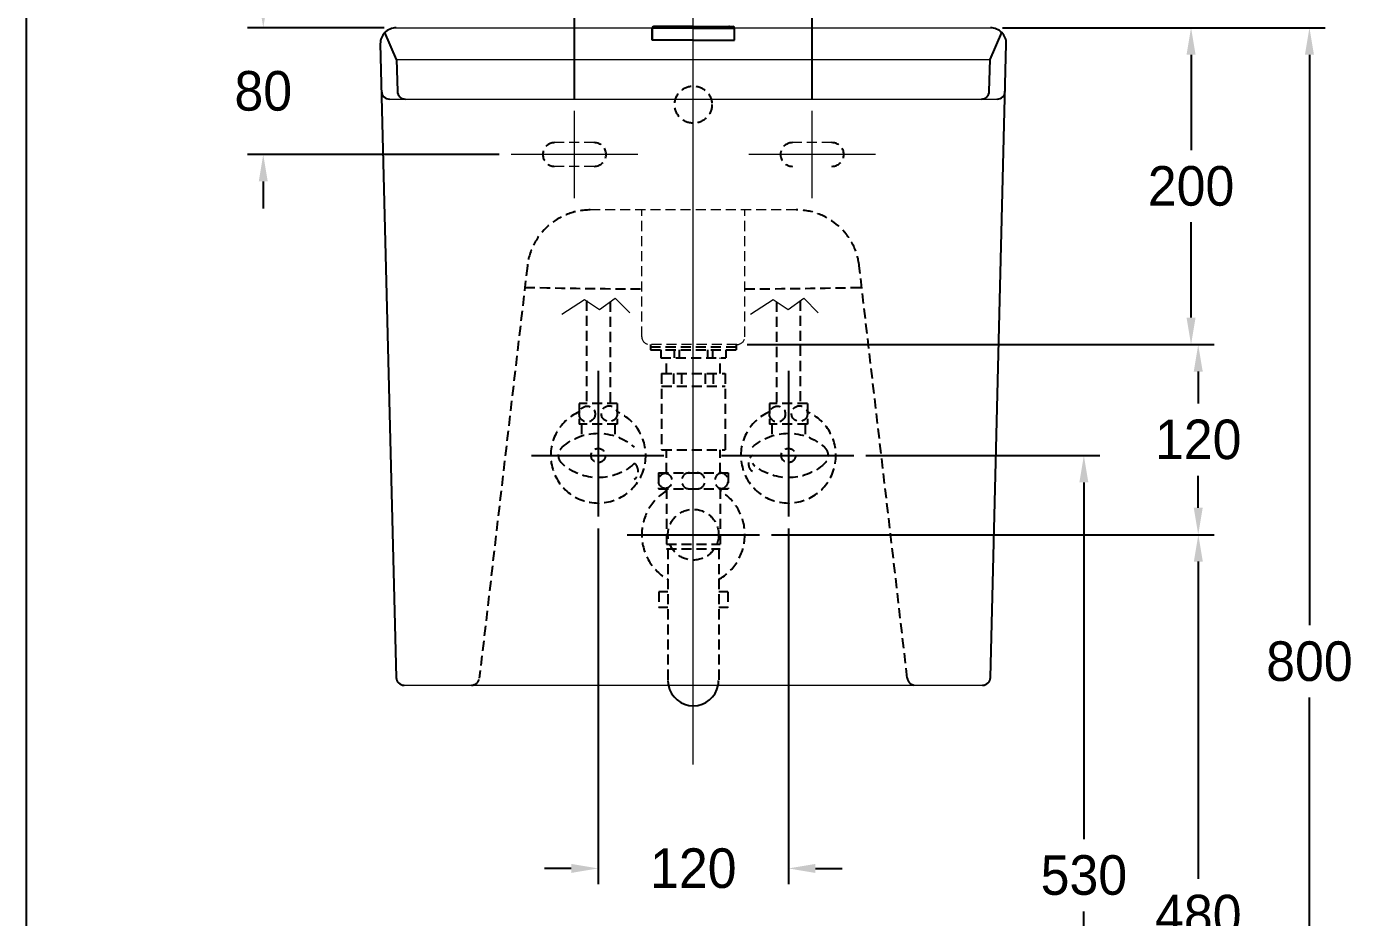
# Model space of a CAD drawing. Header units: millimetres. Extents: x 0 to 1800, y -67 to 2530.
# Drawn here: x 0 to 838, y 444 to 1007 of the extents above; entities that cross this region are included whole.
import ezdxf
from ezdxf.lldxf.tags import DXFTag

# ---------------------------------------------------------------- set-up
doc = ezdxf.new("R2010")
doc.units = ezdxf.units.MM
doc.linetypes.add('DASHED2', pattern=[9.525, 6.35, -3.175])
doc.layers.get('Defpoints').update_dxf_attribs({"color": 1})
for name, color, linetype in [('내부선 및 부속', 4, 'Continuous'), ('도각라인', 7, 'Continuous'), ('외형선', 3, 'Continuous'), ('점선', 6, 'DASHED2'), ('중심선', 1, 'DASHED')]:
    doc.layers.add(name, color=color, linetype=linetype)
doc.styles.add('____', font='')
doc.styles.get('____').set_extended_font_data('굴림')
tags = doc.linetypes.add('DASHDOT', pattern=[70, 31, -13, 13, -13]).pattern_tags.tags
tags[10:11] = [DXFTag(74, 4), DXFTag(75, 0), DXFTag(340, '0'), DXFTag(46, 0.0), DXFTag(50, 0.0), DXFTag(44, 0.0), DXFTag(45, 0.0)]
tags[8:9] = [DXFTag(74, 4), DXFTag(75, 0), DXFTag(340, '0'), DXFTag(46, 0.0), DXFTag(50, 0.0), DXFTag(44, 0.0), DXFTag(45, 0.0)]
tags[6:7] = [DXFTag(74, 4), DXFTag(75, 0), DXFTag(340, '0'), DXFTag(46, 0.0), DXFTag(50, 0.0), DXFTag(44, 0.0), DXFTag(45, 0.0)]
tags[4:5] = [DXFTag(74, 4), DXFTag(75, 0), DXFTag(340, '0'), DXFTag(46, 0.0), DXFTag(50, 0.0), DXFTag(44, 0.0), DXFTag(45, 0.0)]
tags = doc.linetypes.add('DASHED', pattern=[25.72, 12.86, -12.86]).pattern_tags.tags
tags[6:7] = [DXFTag(74, 4), DXFTag(75, 0), DXFTag(340, '0'), DXFTag(46, 0.0), DXFTag(50, 0.0), DXFTag(44, 0.0), DXFTag(45, 0.0)]
tags[4:5] = [DXFTag(74, 4), DXFTag(75, 0), DXFTag(340, '0'), DXFTag(46, 0.0), DXFTag(50, 0.0), DXFTag(44, 0.0), DXFTag(45, 0.0)]
doc.dimstyles.new('MSADIM', dxfattribs={"dimtxt": 33, "dimasz": 17, "dimexe": 10, "dimexo": 7.5, "dimgap": 10, "dimtad": 0, "dimtih": 1, "dimtoh": 1, "dimdec": 0, "dimzin": 1, "dimdsep": 46, "dimtxsty": '____', "dimcen": 11.25, "dimadec": 0, "dimazin": 0, "dimtfac": 1, "dimtdec": 0, "dimtix": 1, "dimtmove": 0, "dimatfit": 3, "dimfxl": 0, "dimtolj": 1, "dimtzin": 1, "dimarcsym": 0})

# ---------------------------------------------------------------- blocks, each defined once
blk = doc.blocks.new('*D7')
at = {"color": 0, "lineweight": -2}
for p, q in [((345.73, 960.84), (345.73, 1237.34)), ((495.73, 960.84), (495.73, 1237.34)), ((362.73, 1227.34), (384.8, 1227.34)), ((478.73, 1227.34), (456.66, 1227.34))]:
    blk.add_line(p, q, dxfattribs=at)
at = {"color": 0}
for points in [[(362.73, 1230.17), (362.73, 1224.51), (345.73, 1227.34)], [(478.73, 1230.17), (478.73, 1224.51), (495.73, 1227.34)]]:
    blk.add_solid(points, dxfattribs=at)
at = {"layer": 'Defpoints', "color": 0}
for p in [(345.73, 1227.34), (345.73, 953.34), (495.73, 953.34)]:
    blk.add_point(p, dxfattribs=at)
at = {"color": 0, "insert": (420.73, 1227.34), "char_height": 25, "attachment_point": 5, "style": '____'}
blk.add_mtext('\\A1;150', dxfattribs=at)
blk = doc.blocks.new('*D8')
at = {"color": 0, "lineweight": -2}
for p, q in [((149.37, 1022.84), (149.37, 1039.84)), ((225.73, 1005.84), (139.37, 1005.84)), ((298.23, 925.84), (139.37, 925.84)), ((149.37, 908.84), (149.37, 891.84))]:
    blk.add_line(p, q, dxfattribs=at)
at = {"color": 0}
for points in [[(146.54, 1022.84), (152.2, 1022.84), (149.37, 1005.84)], [(146.54, 908.84), (152.2, 908.84), (149.37, 925.84)]]:
    blk.add_solid(points, dxfattribs=at)
at = {"layer": 'Defpoints', "color": 0}
for p in [(149.37, 1005.84), (233.23, 1005.84), (305.73, 925.84)]:
    blk.add_point(p, dxfattribs=at)
at = {"color": 0, "insert": (149.37, 965.84), "char_height": 25, "attachment_point": 5, "style": '____'}
blk.add_mtext('\\A1;80', dxfattribs=at)
blk = doc.blocks.new('*D9')
at = {"color": 0, "lineweight": -2}
for p, q in [((616.98, 1005.84), (744.81, 1005.84)), ((734.81, 988.84), (734.81, 928.65)), ((734.81, 822.84), (734.81, 883.02)), ((454.74, 805.84), (744.81, 805.84))]:
    blk.add_line(p, q, dxfattribs=at)
at = {"color": 0}
for points in [[(731.97, 988.84), (737.64, 988.84), (734.81, 1005.84)], [(731.97, 822.84), (737.64, 822.84), (734.81, 805.84)]]:
    blk.add_solid(points, dxfattribs=at)
at = {"layer": 'Defpoints', "color": 0}
for p in [(609.48, 1005.84), (447.24, 805.84), (734.81, 805.84)]:
    blk.add_point(p, dxfattribs=at)
at = {"color": 0, "insert": (734.81, 905.84), "char_height": 25, "attachment_point": 5, "style": '____'}
blk.add_mtext('\\A1;200', dxfattribs=at)
blk = doc.blocks.new('*D10')
at = {"color": 0, "lineweight": -2}
for p, q in [((360.73, 689.83), (360.73, 465.17)), ((480.73, 689.83), (480.73, 465.17)), ((343.73, 475.17), (326.73, 475.17)), ((497.73, 475.17), (514.73, 475.17))]:
    blk.add_line(p, q, dxfattribs=at)
at = {"color": 0}
for points in [[(343.73, 478), (343.73, 472.33), (360.73, 475.17)], [(497.73, 478), (497.73, 472.33), (480.73, 475.17)]]:
    blk.add_solid(points, dxfattribs=at)
at = {"layer": 'Defpoints', "color": 0}
for p in [(360.73, 697.33), (480.73, 697.33), (480.73, 475.17)]:
    blk.add_point(p, dxfattribs=at)
at = {"color": 0, "insert": (420.73, 475.17), "char_height": 25, "attachment_point": 5, "style": '____'}
blk.add_mtext('\\A1;120', dxfattribs=at)
blk = doc.blocks.new('*D14')
at = {"color": 0, "lineweight": -2}
for p, q in [((615.73, 1005.84), (819.51, 1005.84)), ((809.51, 988.84), (809.51, 628.65)), ((809.51, 222.84), (809.51, 583.02)), ((645.69, 205.84), (819.51, 205.84))]:
    blk.add_line(p, q, dxfattribs=at)
at = {"color": 0}
for points in [[(806.68, 988.84), (812.34, 988.84), (809.51, 1005.84)], [(806.68, 222.84), (812.34, 222.84), (809.51, 205.84)]]:
    blk.add_solid(points, dxfattribs=at)
at = {"layer": 'Defpoints', "color": 0}
for p in [(608.23, 1005.84), (809.51, 1005.84), (638.19, 205.84)]:
    blk.add_point(p, dxfattribs=at)
at = {"color": 0, "insert": (809.51, 605.84), "char_height": 25, "attachment_point": 5, "style": '____'}
blk.add_mtext('\\A1;800', dxfattribs=at)
blk = doc.blocks.new('*D11')
at = {"color": 0, "lineweight": -2}
for p, q in [((454.7, 805.84), (749.33, 805.84)), ((739.33, 788.84), (739.33, 768.69)), ((739.33, 702.84), (739.33, 722.99)), ((469.98, 685.84), (749.33, 685.84))]:
    blk.add_line(p, q, dxfattribs=at)
at = {"color": 0}
for points in [[(736.5, 788.84), (742.17, 788.84), (739.33, 805.84)], [(736.5, 702.84), (742.17, 702.84), (739.33, 685.84)]]:
    blk.add_solid(points, dxfattribs=at)
at = {"layer": 'Defpoints', "color": 0}
for p in [(447.2, 805.84), (462.48, 685.84), (739.33, 685.84)]:
    blk.add_point(p, dxfattribs=at)
at = {"color": 0, "insert": (739.33, 745.84), "char_height": 25, "attachment_point": 5, "style": '____'}
blk.add_mtext('\\A1;120', dxfattribs=at)
blk = doc.blocks.new('*D12')
at = {"color": 0, "lineweight": -2}
for p, q in [((469.98, 685.84), (749.39, 685.84)), ((739.39, 668.84), (739.39, 468.67)), ((739.39, 222.84), (739.39, 423)), ((616.35, 205.84), (749.39, 205.84))]:
    blk.add_line(p, q, dxfattribs=at)
at = {"color": 0}
for points in [[(736.56, 668.84), (742.23, 668.84), (739.39, 685.84)], [(736.56, 222.84), (742.23, 222.84), (739.39, 205.84)]]:
    blk.add_solid(points, dxfattribs=at)
at = {"layer": 'Defpoints', "color": 0}
for p in [(462.48, 685.84), (608.85, 205.84), (739.39, 205.84)]:
    blk.add_point(p, dxfattribs=at)
at = {"color": 0, "insert": (739.39, 445.84), "char_height": 25, "attachment_point": 5, "style": '____'}
blk.add_mtext('\\A1;480', dxfattribs=at)
blk = doc.blocks.new('*D13')
at = {"color": 0, "lineweight": -2}
for p, q in [((529.6, 735.84), (677.18, 735.84)), ((667.18, 718.84), (667.18, 493.65)), ((667.18, 222.84), (667.18, 448.02)), ((540.52, 205.84), (677.18, 205.84))]:
    blk.add_line(p, q, dxfattribs=at)
at = {"color": 0}
for points in [[(664.35, 718.84), (670.01, 718.84), (667.18, 735.84)], [(664.35, 222.84), (670.01, 222.84), (667.18, 205.84)]]:
    blk.add_solid(points, dxfattribs=at)
at = {"layer": 'Defpoints', "color": 0}
for p in [(522.1, 735.84), (533.02, 205.84), (667.18, 205.84)]:
    blk.add_point(p, dxfattribs=at)
at = {"color": 0, "insert": (667.18, 470.84), "char_height": 25, "attachment_point": 5, "style": '____'}
blk.add_mtext('\\A1;530', dxfattribs=at)

msp = doc.modelspace()

# ---------------------------------------------------------------- linework, layer by layer
at = {"layer": '내부선 및 부속', "linetype": 'Continuous'}
msp.add_line((394.73, 998.07), (394.73, 1005.57), dxfattribs=at)
at = {"layer": '내부선 및 부속', "extrusion": (-1, -2.22045e-16, 6.12323e-17)}
for p, q in [((394.73, 1005.57), (394.73, 998.07)), ((420.73, 1005.57), (394.73, 1005.57)), ((420.73, 1006.57), (395.73, 1006.57)), ((420.73, 1006.57), (420.73, 1005.57)), ((420.73, 1006.57), (445.73, 1006.57)), ((420.73, 1005.57), (446.73, 1005.57)), ((446.73, 998.07), (446.73, 1005.57)), ((420.73, 998.07), (394.73, 998.07)), ((420.73, 998.07), (446.73, 998.07))]:
    msp.add_line(p, q, dxfattribs=at)
at = {"layer": '내부선 및 부속'}
for p, q in [((233.48, 985.84), (226.07, 1002.82)), ((607.98, 985.84), (615.39, 1002.82)), ((233.48, 985.84), (233.98, 965.71)), ((607.48, 965.71), (607.98, 985.84))]:
    msp.add_line(p, q, dxfattribs=at)
at = {"layer": '내부선 및 부속', "lineweight": 18}
for p, q in [((233.48, 985.84), (607.98, 985.84)), ((228.98, 960.84), (612.48, 960.84))]:
    msp.add_line(p, q, dxfattribs=at)
at = {"layer": '내부선 및 부속', "linetype": 'Continuous'}
for centre, radius, start, end in [((395.73, 1005.57), 1, 90, 180), ((420.73, 593.84), 16, 190.80704, 349.19296)]:
    msp.add_arc(centre, radius, start, end, dxfattribs=at)
at = {"layer": '내부선 및 부속'}
for centre, radius, start, end in [((395.73, 1005.57), 1, 90, 180), ((445.73, 1005.57), 1, 0, 90), ((228.98, 965.84), 5, 181.43232, 270), ((238.98, 965.84), 5, 181.43232, 270), ((602.48, 965.84), 5, 270, 358.56768), ((612.48, 965.84), 5, 270, 358.56768)]:
    msp.add_arc(centre, radius, start, end, dxfattribs=at)
at = {"layer": '내부선 및 부속', "extrusion": (-6.12323e-17, -1.35963e-32, -1)}
for centre, start, end in [((-397.98, 1007.57), 255.52124, 270), ((-443.48, 1007.57), 270, 284.47876)]:
    msp.add_arc(centre, 1, start, end, dxfattribs=at)
at = {"layer": '도각라인'}
msp.add_line((0, 0), (0, 2530), dxfattribs=at)
at = {"layer": '외형선', "lineweight": 18}
for p, q in [((233.23, 1005.84), (394.76, 1005.84)), ((446.69, 1005.84), (608.23, 1005.84)), ((238.23, 590.84), (603.23, 590.84))]:
    msp.add_line(p, q, dxfattribs=at)
at = {"layer": '외형선'}
for p, q in [((223.23, 995.59), (233.23, 595.71)), ((608.23, 595.71), (618.23, 995.59))]:
    msp.add_line(p, q, dxfattribs=at)
for centre, radius, start, end in [((233.23, 995.84), 10, 90, 181.43232), ((608.23, 995.84), 10, 358.56768, 90), ((238.23, 595.84), 5, 181.43232, 270), ((603.23, 595.84), 5, 270, 358.56768)]:
    msp.add_arc(centre, radius, start, end, dxfattribs=at)
at = {"layer": '점선', "lineweight": 18}
for p, q in [((358.23, 933.34), (333.23, 933.34)), ((508.23, 933.34), (483.23, 933.34)), ((358.23, 918.34), (333.23, 918.34)), ((485.73, 890.84), (355.73, 890.84)), ((388.23, 810.84), (388.23, 890.84)), ((453.23, 810.84), (453.23, 890.84)), ((448.23, 805.84), (393.23, 805.84))]:
    msp.add_line(p, q, dxfattribs=at)
at = {"layer": '점선'}
for p, q in [((316, 855.46), (285.69, 595.26)), ((555.76, 595.26), (525.46, 855.46)), ((353.23, 833.58), (353.23, 768.59)), ((368.23, 832.86), (368.23, 768.59)), ((473.23, 832.91), (473.23, 768.59)), ((488.23, 833.59), (488.23, 768.59)), ((393.73, 805.84), (393.73, 802.5)), ((393.73, 804.5), (447.73, 804.5)), ((447.73, 805.84), (447.73, 802.5)), ((393.73, 802.5), (447.73, 802.5)), ((400.23, 802.5), (400.23, 797.5)), ((400.23, 797.5), (441.23, 797.5)), ((403.73, 787.5), (403.73, 797.5)), ((408.73, 802.5), (408.73, 797.5)), ((411.73, 802.5), (411.73, 797.5)), ((429.73, 802.5), (429.73, 797.5)), ((432.73, 802.5), (432.73, 797.5)), ((437.73, 787.5), (437.73, 797.5)), ((441.23, 802.5), (441.23, 797.5)), ((400.73, 787.5), (400.73, 739.5)), ((400.73, 787.5), (440.73, 787.5)), ((400.73, 779.5), (440.73, 779.5)), ((408.23, 787.5), (408.23, 779.5)), ((413.23, 787.5), (413.23, 779.5)), ((428.23, 787.5), (428.23, 779.5)), ((433.23, 787.5), (433.23, 779.5)), ((440.73, 787.5), (440.73, 742.75)), ((348.73, 768.59), (348.73, 755.59)), ((372.73, 768.59), (348.73, 768.59)), ((372.73, 768.59), (372.73, 755.59)), ((468.73, 768.59), (468.73, 755.59)), ((492.73, 768.59), (468.73, 768.59)), ((492.73, 768.59), (492.73, 755.59)), ((372.73, 755.59), (348.73, 755.59)), ((350.23, 755.59), (350.23, 748.16)), ((371.23, 755.59), (371.23, 748.16)), ((492.73, 755.59), (468.73, 755.59)), ((470.23, 755.59), (470.23, 748.16)), ((491.23, 755.59), (491.23, 748.16)), ((400.73, 739.5), (440.73, 739.5)), ((403.73, 724.84), (403.73, 739.5)), ((437.73, 724.84), (437.73, 739.5)), ((440.73, 742.75), (440.73, 739.5)), ((398.73, 724.84), (442.73, 724.84)), ((398.73, 724.84), (398.73, 714.84)), ((442.73, 724.84), (442.73, 714.84)), ((398.73, 714.84), (442.73, 714.84)), ((403.73, 714.84), (403.73, 676.84)), ((437.73, 714.84), (437.73, 676.84)), ((403.73, 679.84), (437.73, 679.84)), ((403.73, 676.84), (437.73, 676.84)), ((404.73, 676.84), (404.73, 593.84)), ((436.73, 676.84), (436.73, 593.84)), ((398.98, 649.84), (398.98, 639.84)), ((404.73, 649.84), (398.98, 649.84)), ((442.48, 649.84), (436.73, 649.84)), ((442.48, 649.84), (442.48, 639.84)), ((404.73, 639.84), (398.98, 639.84)), ((442.48, 639.84), (436.73, 639.84))]:
    msp.add_line(p, q, dxfattribs=at)
at = {"layer": '점선', "flags": 128}
for points in [[(338, 741, -0.388889), (383.46, 741)], [(458, 741, -0.388889), (503.46, 741)], [(338, 730.68, -0.44), (338, 741)], [(503.46, 741, -0.44), (503.46, 730.68)], [(383.46, 730.68, -0.388889), (338, 730.68)], [(383.46, 731, -0.44), (383.46, 720.68)], [(458, 725.68, -0.44), (458, 736)], [(503.46, 730.68, -0.388889), (458, 730.68)], [(402.98, 714.89, -0.859727), (402.98, 724.78)], [(402.98, 724.78, -0.859727), (402.98, 714.89)]]:
    msp.add_lwpolyline(points, format="xyb", dxfattribs=at)
at = {"layer": '점선'}
for centre, radius in [((420.73, 957.34), 11.75), ((353.78, 761.99), 5), ((367.71, 762.24), 5), ((473.78, 761.99), 5), ((487.71, 762.24), 5), ((360.73, 735.84), 4.5), ((480.73, 735.84), 4.5), ((420.73, 685.84), 16)]:
    msp.add_circle(centre, radius, dxfattribs=at)
for centre, radius, start, end in [((333.23, 925.84), 7.5, 90, 270), ((358.23, 925.84), 7.5, 270, 90), ((483.23, 925.84), 7.5, 90, 270), ((508.23, 925.84), 7.5, 270, 90), ((355.73, 850.84), 40, 90, 173.35757), ((485.73, 850.84), 40, 6.64243, 90), ((420.73, 5840.84), 5000, 268.78176, 269.62757), ((420.73, 5840.84), 5000, 270.37243, 271.21824), ((360.73, 735.84), 30, 113.57818, 66.42182), ((480.73, 735.84), 30, 113.57818, 66.42182), ((418.23, 719.84), 5, 90, 270), ((423.23, 719.84), 5, 270, 90), ((439.23, 719.84), 5, 98.62693, 261.37307), ((437.73, 719.84), 5, 278.62693, 81.37307), ((420.73, 685.84), 32.5, 121.53887, 240.50763), ((420.73, 685.84), 32.5, 299.49237, 58.46113), ((280.73, 595.84), 5, 270, 353.35757), ((560.73, 595.84), 5, 186.64243, 270)]:
    msp.add_arc(centre, radius, start, end, dxfattribs=at)
at = {"layer": '점선', "lineweight": 18}
for centre, start, end in [((393.23, 810.84), 180, 270), ((448.23, 810.84), 270, 0)]:
    msp.add_arc(centre, 5, start, end, dxfattribs=at)
at = {"layer": '점선', "linetype": 'Continuous'}
for start, end in [(180, 190.80704), (349.19296, 0)]:
    msp.add_arc((420.73, 593.84), 16, start, end, dxfattribs=at)
at = {"layer": '중심선', "lineweight": 18}
for p, q in [((420.73, 540.84), (420.73, 1185.84)), ((345.73, 898.34), (345.73, 953.34)), ((495.73, 898.34), (495.73, 953.34)), ((385.73, 925.84), (305.73, 925.84)), ((535.73, 925.84), (455.73, 925.84)), ((337.8, 825.02), (352.04, 834.38)), ((352.04, 834.38), (361.53, 827.93)), ((361.53, 827.93), (371.41, 835.21)), ((371.41, 835.21), (380.6, 825.99)), ((456.81, 825.02), (471.06, 834.38)), ((471.06, 834.38), (480.55, 827.93)), ((480.55, 827.93), (490.42, 835.21)), ((490.42, 835.21), (499.61, 825.99))]:
    msp.add_line(p, q, dxfattribs=at)
at = {"layer": '중심선', "linetype": 'DASHDOT'}
for p, q in [((360.73, 789.28), (360.73, 697.33)), ((480.73, 789.28), (480.73, 697.33)), ((318.6, 735.84), (402.11, 735.84)), ((438.6, 735.84), (522.11, 735.84))]:
    msp.add_line(p, q, dxfattribs=at)
at = {"layer": '중심선'}
msp.add_line((378.98, 685.84), (462.48, 685.84), dxfattribs=at)

# ---------------------------------------------------------------- dimensions: what is measured, and where the dimension line sits
for base, p1, p2, picture, middle in [((345.73, 1227.34), (495.73, 953.34), (345.73, 953.34), '*D7', (420.73, 1227.34)), ((480.73, 475.17), (360.73, 697.33), (480.73, 697.33), '*D10', (420.73, 475.17))]:
    dim = msp.add_linear_dim(base=base, p1=p1, p2=p2, dimstyle='MSADIM', override={"dimtxt": 25, "dimtofl": 0})
    dim.commit()
    dim.dimension.update_dxf_attribs({"geometry": picture, "text_midpoint": middle})
for base, p1, p2, picture, middle in [((149.37, 1005.84), (305.73, 925.84), (233.23, 1005.84), '*D8', (149.37, 965.84)), ((734.81, 805.84), (609.48, 1005.84), (447.24, 805.84), '*D9', (734.81, 905.84)), ((809.51, 1005.84), (638.19, 205.84), (608.23, 1005.84), '*D14', (809.51, 605.84)), ((739.33, 685.84), (447.2, 805.84), (462.48, 685.84), '*D11', (739.33, 745.84)), ((667.18, 205.84), (522.1, 735.84), (533.02, 205.84), '*D13', (667.18, 470.84)), ((739.39, 205.84), (462.48, 685.84), (608.85, 205.84), '*D12', (739.39, 445.84))]:
    dim = msp.add_linear_dim(base=base, p1=p1, p2=p2, angle=90, dimstyle='MSADIM', override={"dimtxt": 25, "dimtofl": 0})
    dim.commit()
    dim.dimension.update_dxf_attribs({"geometry": picture, "text_midpoint": middle})

doc.saveas('drawing.dxf')
